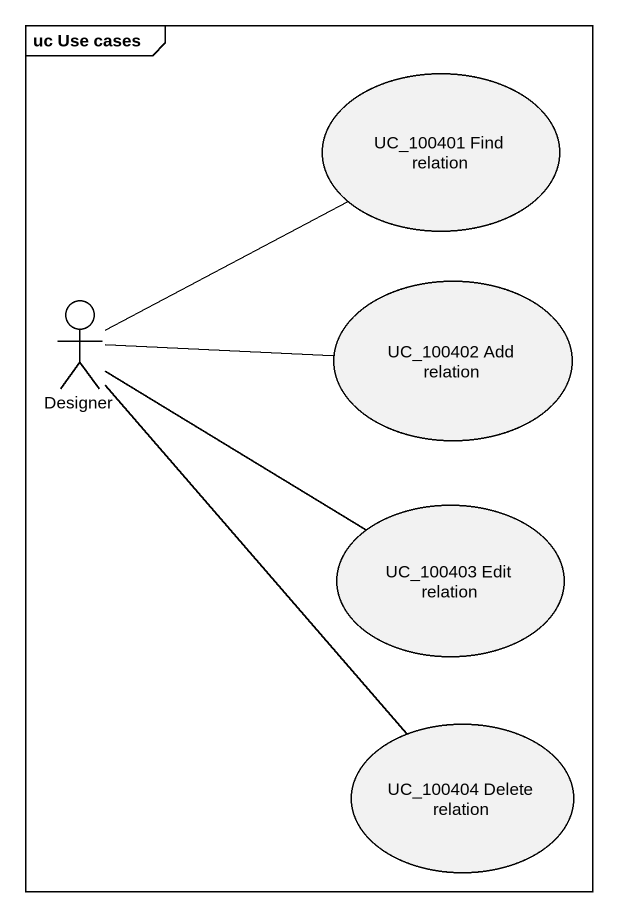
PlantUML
@startuml
mainframe uc Use cases
usecase "UC_100401 Find relation" as UC_100401_Find_relation
actor Designer
usecase "UC_100402 Add relation" as UC_100402_Add_relation
usecase "UC_100403 Edit relation" as UC_100403_Edit_relation
usecase "UC_100404 Delete relation" as UC_100404_Delete_relation
Designer -up- UC_100401_Find_relation
Designer -right- UC_100402_Add_relation
Designer -right- UC_100403_Edit_relation
Designer -- UC_100404_Delete_relation
@enduml
